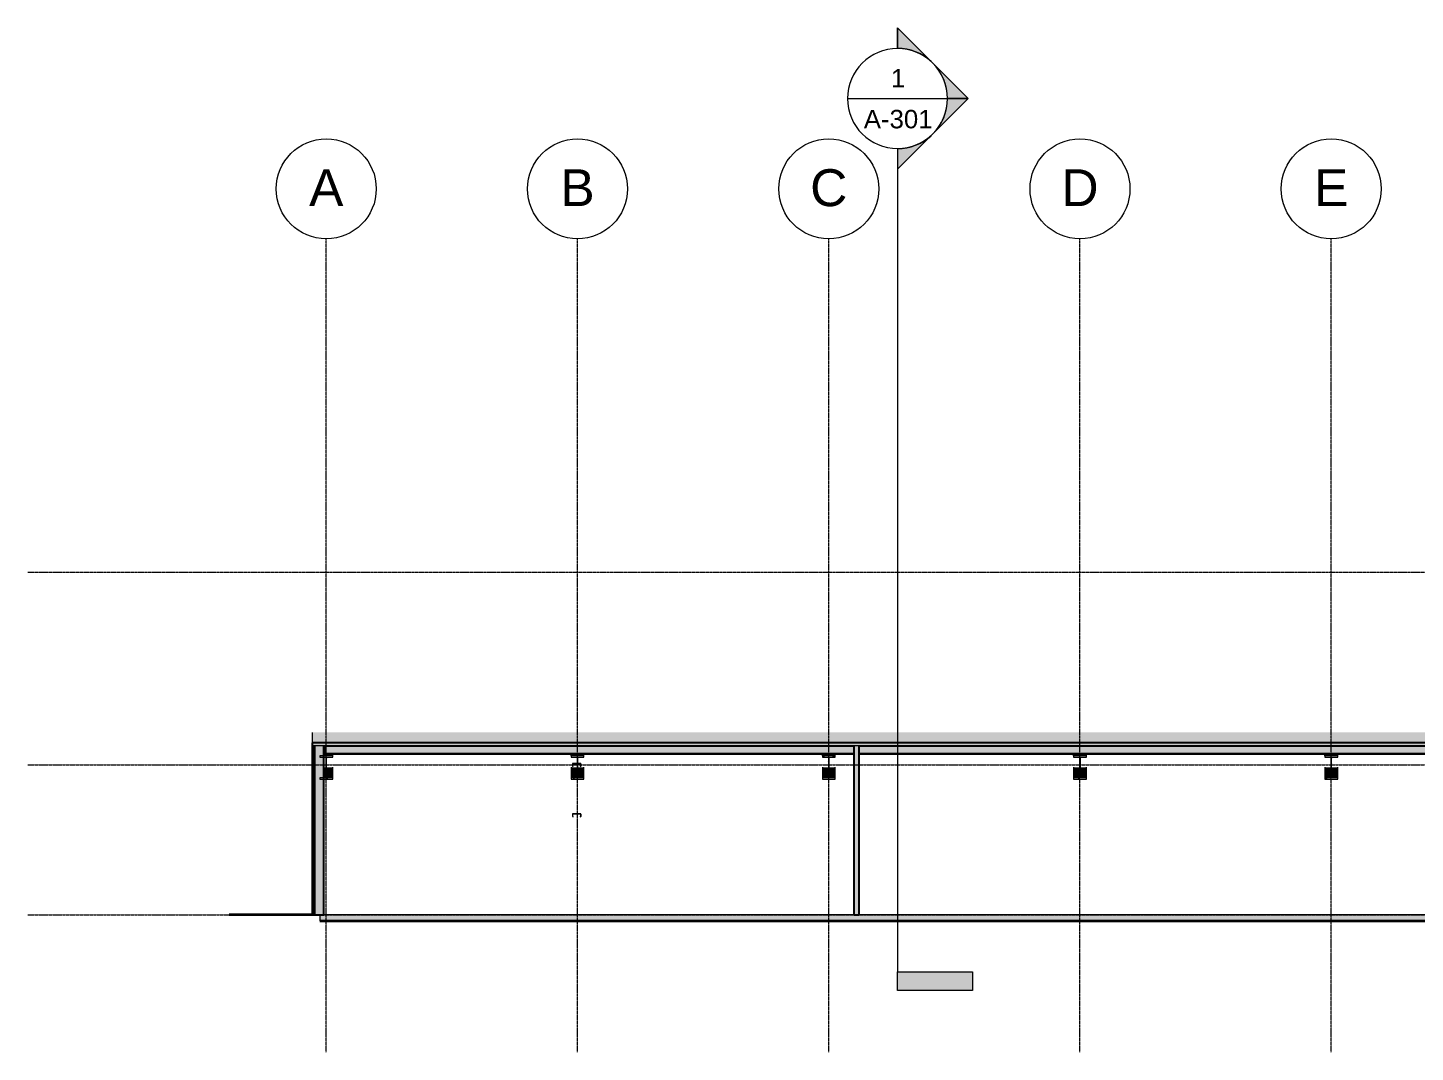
# Model space of a CAD drawing. Header units: inches. Extents: x 20616 to 28758, y -265 to 853.
# Drawn here: x 20616 to 21948, y -132 to 851 of the extents above; entities that cross this region are included whole.
import ezdxf

# ---------------------------------------------------------------- set-up
doc = ezdxf.new("R2010")
doc.units = ezdxf.units.IN
doc.header["$MEASUREMENT"] = 0
doc.linetypes.add('Grid Line 1_2_', pattern=[0.875, 0.5, -0.125, 0.125, -0.125])
for name, color, linetype, lineweight in [('A-FLOR-LEVL', 51, 'Continuous', 9), ('A-ROOF', 132, 'Continuous', 9), ('A-WALL', 113, 'Continuous', 9), ('A-WALL-PATT', 111, 'Continuous', 25), ('C-BLDG-PADS', 91, 'Continuous', 9), ('C-TOPO', 7, 'Continuous', 9), ('G-ANNO-SYMB', 111, 'Continuous', 9), ('I-WALL', 2, 'Continuous', 9), ('L-SITE-WALL', 31, 'Continuous', 9), ('S-BEAM', 12, 'Continuous', 9), ('S-GRID', 1, 'Continuous', 9), ('S-GRID-IDEN', 1, 'Continuous', 9)]:
    doc.layers.add(name, color=color, linetype=linetype, lineweight=lineweight)
doc.styles.add('Arial_1', font='arial.ttf', dxfattribs={"height": 35.407186})
doc.styles.add('Arial_2', font='arial.ttf', dxfattribs={"height": 17.703593})
pattern_1 = [(45, (22045.226, 94.61), (-19.007, 19.007), []), (45, (22045.226, 123.41), (-19.007, 19.007), [])]

# ---------------------------------------------------------------- blocks, each defined once
blk = doc.blocks.new('W-Wide Flange - W21X166-782998-Section 15')
at = {"layer": 'S-BEAM'}
for points in [[(21873.8, 152.6), (21873.8, 154.2), (21861.4, 154.2), (21861.4, 152.6)], [(21863.3, 131.5), (21866.3, 131.5), (21866.3, 141.5), (21861.4, 141.5), (21861.4, 131.5)], [(21866.3, 131.5), (21866.7, 131.6), (21867, 131.8), (21867.2, 132.2), (21867.2, 132.3), (21867.1, 142), (21866.6, 141.6), (21866.5, 141.5), (21866.3, 141.5), (21866.3, 131.5)], [(21868.8, 131.5), (21868.8, 141.5), (21868.4, 141.6), (21868.3, 141.7), (21868, 142), (21867.9, 142.2), (21867.9, 142.3), (21867.9, 142.3), (21868, 132), (21868.2, 131.8), (21868.5, 131.5), (21868.7, 131.5)], [(21873.8, 131.5), (21873.8, 141.5), (21868.8, 141.5), (21868.8, 131.5), (21872, 131.5)]]:
    blk.add_hatch(color=256, dxfattribs=at).paths.add_polyline_path(points, flags=0)
h = blk.add_hatch(dxfattribs=at)
h.set_pattern_fill('FP_1', color=256, style=0, pattern_type=2)
h.set_pattern_definition(pattern_1)
h.paths.add_polyline_path([(21873.8, 130.1), (21873.8, 131.5), (21868.6, 131.5), (21868.3, 131.6), (21868, 132), (21867.9, 132.3), (21868, 150.6), (21868.1, 150.9), (21868.4, 151.2), (21868.8, 151.2), (21873.8, 151.2), (21873.8, 152.6), (21861.4, 152.6), (21861.4, 151.2), (21866.5, 151.2), (21866.8, 151.1), (21867.1, 150.7), (21867.2, 150.4), (21867.2, 132.1), (21867, 131.8), (21866.7, 131.5), (21866.3, 131.5), (21861.4, 131.5), (21861.4, 130.1)], flags=0)
for p, q in [((21861.4, 152.6), (21861.4, 154.2)), ((21873.8, 152.6), (21873.8, 154.2)), ((21861.4, 141.5), (21861.4, 131.5)), ((21873.8, 131.5), (21873.8, 141.5))]:
    blk.add_line(p, q, dxfattribs=at)
at = {"layer": 'S-BEAM', "lineweight": 15}
for p, q in [((21873.8, 152.6), (21861.4, 152.6)), ((21861.4, 152.6), (21861.4, 151.2)), ((21861.4, 151.2), (21866.3, 151.2)), ((21867.2, 150.4), (21867.2, 132.3)), ((21867.9, 132.3), (21867.9, 150.4)), ((21868.8, 151.2), (21873.8, 151.2)), ((21873.8, 151.2), (21873.8, 152.6)), ((21866.3, 131.5), (21861.4, 131.5)), ((21861.4, 131.5), (21861.4, 130.1)), ((21861.4, 130.1), (21873.8, 130.1)), ((21873.8, 131.5), (21868.8, 131.5)), ((21873.8, 130.1), (21873.8, 131.5))]:
    blk.add_line(p, q, dxfattribs=at)
at = {"layer": 'S-BEAM', "lineweight": 15, "flags": 128}
for points in [[(21866.3, 151.2), (21866.5, 151.2), (21866.7, 151.2), (21866.8, 151.1), (21867, 150.9), (21867.1, 150.7), (21867.2, 150.6), (21867.2, 150.4)], [(21867.9, 150.4), (21868, 150.6), (21868, 150.7), (21868.1, 150.9), (21868.3, 151.1), (21868.4, 151.2), (21868.6, 151.2), (21868.8, 151.2)], [(21867.2, 132.3), (21867.2, 132.1), (21867.1, 132), (21867, 131.8), (21866.8, 131.6), (21866.7, 131.5), (21866.5, 131.5), (21866.3, 131.5)], [(21868.8, 131.5), (21868.6, 131.5), (21868.4, 131.5), (21868.3, 131.6), (21868.1, 131.8), (21868, 132), (21868, 132.1), (21867.9, 132.3)]]:
    blk.add_lwpolyline(points, dxfattribs=at)
blk = doc.blocks.new('W-Wide Flange - W21X166-V1-Section 15')
at = {"layer": 'S-BEAM'}
for points in [[(21620.1, 152.6), (21632.5, 152.6), (21632.5, 154.2), (21620.1, 154.2)], [(21623.7, 131.5), (21625, 131.5), (21625, 141.5), (21620.1, 141.5), (21620.1, 131.5)], [(21625, 131.5), (21625.5, 131.6), (21625.8, 131.8), (21625.9, 132.2), (21625.9, 132.3), (21625.9, 142), (21625.4, 141.6), (21625.2, 141.5), (21625, 141.5), (21625, 131.5)], [(21627.6, 131.5), (21627.6, 141.5), (21627.2, 141.6), (21627, 141.7), (21626.8, 142), (21626.7, 142.2), (21626.7, 142.3), (21626.7, 142.3), (21626.7, 132), (21626.9, 131.8), (21627.3, 131.5), (21627.5, 131.5)], [(21628.1, 131.5), (21632.5, 131.5), (21632.5, 141.5), (21627.6, 141.5), (21627.6, 131.5)]]:
    blk.add_hatch(color=256, dxfattribs=at).paths.add_polyline_path(points, flags=0)
h = blk.add_hatch(dxfattribs=at)
h.set_pattern_fill('FP_1', color=256, style=0, pattern_type=2)
h.set_pattern_definition(pattern_1)
h.paths.add_polyline_path([(21632.5, 130.1), (21632.5, 131.5), (21627.4, 131.5), (21627, 131.6), (21626.8, 132), (21626.7, 132.3), (21626.7, 150.6), (21626.9, 150.9), (21627.2, 151.2), (21627.6, 151.2), (21632.5, 151.2), (21632.5, 152.6), (21620.1, 152.6), (21620.1, 151.2), (21625.2, 151.2), (21625.6, 151.1), (21625.8, 150.7), (21625.9, 150.4), (21625.9, 132.1), (21625.7, 131.8), (21625.4, 131.5), (21625, 131.5), (21620.1, 131.5), (21620.1, 130.1)], flags=0)
for p, q in [((21620.1, 152.6), (21620.1, 154.2)), ((21632.5, 152.6), (21632.5, 154.2)), ((21620.1, 141.5), (21620.1, 131.5)), ((21632.5, 131.5), (21632.5, 141.5))]:
    blk.add_line(p, q, dxfattribs=at)
at = {"layer": 'S-BEAM', "lineweight": 15}
for p, q in [((21632.5, 152.6), (21620.1, 152.6)), ((21620.1, 152.6), (21620.1, 151.2)), ((21620.1, 151.2), (21625, 151.2)), ((21625.9, 150.4), (21625.9, 132.3)), ((21626.7, 132.3), (21626.7, 150.4)), ((21627.6, 151.2), (21632.5, 151.2)), ((21632.5, 151.2), (21632.5, 152.6)), ((21625, 131.5), (21620.1, 131.5)), ((21620.1, 131.5), (21620.1, 130.1)), ((21620.1, 130.1), (21632.5, 130.1)), ((21632.5, 131.5), (21627.6, 131.5)), ((21632.5, 130.1), (21632.5, 131.5))]:
    blk.add_line(p, q, dxfattribs=at)
at = {"layer": 'S-BEAM', "lineweight": 15, "flags": 128}
for points in [[(21625, 151.2), (21625.2, 151.2), (21625.4, 151.2), (21625.6, 151.1), (21625.7, 150.9), (21625.8, 150.7), (21625.9, 150.6), (21625.9, 150.4)], [(21626.7, 150.4), (21626.7, 150.6), (21626.8, 150.7), (21626.9, 150.9), (21627, 151.1), (21627.2, 151.2), (21627.4, 151.2), (21627.6, 151.2)], [(21625.9, 132.3), (21625.9, 132.1), (21625.8, 132), (21625.7, 131.8), (21625.6, 131.6), (21625.4, 131.5), (21625.2, 131.5), (21625, 131.5)], [(21627.6, 131.5), (21627.4, 131.5), (21627.2, 131.5), (21627, 131.6), (21626.9, 131.8), (21626.8, 132), (21626.7, 132.1), (21626.7, 132.3)]]:
    blk.add_lwpolyline(points, dxfattribs=at)
blk = doc.blocks.new('W-Wide Flange - W21X166-772880-Section 15')
at = {"layer": 'S-BEAM'}
for points in [[(21378.9, 152.6), (21391.3, 152.6), (21391.3, 154.2), (21378.9, 154.2)], [(21378.9, 131.5), (21383.8, 131.5), (21383.8, 141.5), (21378.9, 141.5)], [(21386.3, 131.5), (21386.3, 141.5), (21385.9, 141.6), (21385.8, 141.7), (21385.5, 142.1), (21385.4, 142.2), (21385.4, 142.3), (21385.4, 142.3), (21385.5, 132), (21385.7, 131.8), (21386, 131.5), (21386.2, 131.5)], [(21388.5, 131.5), (21391.3, 131.5), (21391.3, 141.5), (21386.3, 141.5), (21386.3, 131.5)]]:
    blk.add_hatch(color=256, dxfattribs=at).paths.add_polyline_path(points, flags=0)
h = blk.add_hatch(dxfattribs=at)
h.set_pattern_fill('FP_1', color=256, style=0, pattern_type=2)
h.set_pattern_definition(pattern_1)
h.paths.add_polyline_path([(21391.3, 130.1), (21391.3, 131.5), (21386.1, 131.5), (21385.8, 131.6), (21385.5, 132), (21385.4, 132.3), (21385.5, 150.6), (21385.6, 150.9), (21385.9, 151.2), (21386.3, 151.2), (21391.3, 151.2), (21391.3, 152.6), (21378.9, 152.6), (21378.9, 151.2), (21384, 151.2), (21384.3, 151.1), (21384.6, 150.7), (21384.7, 150.4), (21384.7, 132.1), (21384.5, 131.8), (21384.2, 131.5), (21383.8, 131.5), (21378.9, 131.5), (21378.9, 130.1)], flags=0)
h = blk.add_hatch(color=256, dxfattribs=at)
h.paths.add_polyline_path([(21383.8, 131.5), (21384, 131.5), (21384, 141.5), (21383.8, 141.5), (21383.8, 131.5)], flags=0)
h.paths.add_polyline_path([(21384, 131.5), (21384.4, 131.7), (21384.6, 132), (21384.7, 132.3), (21384.6, 142), (21384.5, 141.9), (21384.4, 141.7), (21384, 141.5)], flags=0)
for p, q in [((21378.9, 152.6), (21378.9, 154.2)), ((21391.3, 152.6), (21391.3, 154.2)), ((21378.9, 141.5), (21378.9, 131.5)), ((21391.3, 131.5), (21391.3, 141.5))]:
    blk.add_line(p, q, dxfattribs=at)
at = {"layer": 'S-BEAM', "lineweight": 15}
for p, q in [((21391.3, 152.6), (21378.9, 152.6)), ((21378.9, 152.6), (21378.9, 151.2)), ((21378.9, 151.2), (21383.8, 151.2)), ((21384.7, 150.4), (21384.7, 132.3)), ((21385.4, 132.3), (21385.4, 150.4)), ((21386.3, 151.2), (21391.3, 151.2)), ((21391.3, 151.2), (21391.3, 152.6)), ((21383.8, 131.5), (21378.9, 131.5)), ((21378.9, 131.5), (21378.9, 130.1)), ((21378.9, 130.1), (21391.3, 130.1)), ((21391.3, 131.5), (21386.3, 131.5)), ((21391.3, 130.1), (21391.3, 131.5))]:
    blk.add_line(p, q, dxfattribs=at)
at = {"layer": 'S-BEAM', "lineweight": 15, "flags": 128}
for points in [[(21383.8, 151.2), (21384, 151.2), (21384.2, 151.2), (21384.3, 151.1), (21384.5, 150.9), (21384.6, 150.7), (21384.7, 150.6), (21384.7, 150.4)], [(21385.4, 150.4), (21385.5, 150.6), (21385.5, 150.7), (21385.6, 150.9), (21385.8, 151.1), (21385.9, 151.2), (21386.1, 151.2), (21386.3, 151.2)], [(21384.7, 132.3), (21384.7, 132.1), (21384.6, 132), (21384.5, 131.8), (21384.3, 131.6), (21384.2, 131.5), (21384, 131.5), (21383.8, 131.5)], [(21386.3, 131.5), (21386.1, 131.5), (21385.9, 131.5), (21385.8, 131.6), (21385.6, 131.8), (21385.5, 132), (21385.5, 132.1), (21385.4, 132.3)]]:
    blk.add_lwpolyline(points, dxfattribs=at)
blk = doc.blocks.new('W-Wide Flange - W21X166-V2-Section 15')
at = {"layer": 'S-BEAM'}
for points in [[(21150, 152.6), (21150, 154.2), (21137.6, 154.2), (21137.6, 152.6)], [(21137.6, 131.5), (21142.5, 131.5), (21142.5, 141.5), (21137.6, 141.5)], [(21142.5, 131.5), (21143, 131.6), (21143.3, 131.8), (21143.4, 132.2), (21143.4, 132.3), (21143.4, 142), (21143.3, 141.9), (21143.1, 141.7), (21142.7, 141.5), (21142.5, 141.5), (21142.5, 131.5)], [(21145.1, 131.5), (21145.1, 141.5), (21144.6, 141.6), (21144.5, 141.7), (21144.3, 142.1), (21144.2, 142.2), (21144.2, 142.3), (21144.2, 142.3), (21144.2, 132), (21144.4, 131.8), (21144.8, 131.5), (21145, 131.5)], [(21149, 131.5), (21150, 131.5), (21150, 141.5), (21145.1, 141.5), (21145.1, 131.5)]]:
    blk.add_hatch(color=256, dxfattribs=at).paths.add_polyline_path(points, flags=0)
h = blk.add_hatch(dxfattribs=at)
h.set_pattern_fill('FP_1', color=256, style=0, pattern_type=2)
h.set_pattern_definition(pattern_1)
h.paths.add_polyline_path([(21150, 130.1), (21150, 131.5), (21144.9, 131.5), (21144.5, 131.6), (21144.3, 132), (21144.2, 132.3), (21144.2, 150.6), (21144.4, 150.9), (21144.7, 151.2), (21145.1, 151.2), (21150, 151.2), (21150, 152.6), (21137.6, 152.6), (21137.6, 151.2), (21142.7, 151.2), (21143.1, 151.1), (21143.3, 150.7), (21143.4, 150.4), (21143.4, 132.1), (21143.2, 131.8), (21142.9, 131.5), (21142.5, 131.5), (21137.6, 131.5), (21137.6, 130.1)], flags=0)
for p, q in [((21137.6, 152.6), (21137.6, 154.2)), ((21150, 152.6), (21150, 154.2)), ((21137.6, 141.5), (21137.6, 131.5)), ((21150, 131.5), (21150, 141.5))]:
    blk.add_line(p, q, dxfattribs=at)
at = {"layer": 'S-BEAM', "lineweight": 15}
for p, q in [((21150, 152.6), (21137.6, 152.6)), ((21137.6, 152.6), (21137.6, 151.2)), ((21137.6, 151.2), (21142.5, 151.2)), ((21143.4, 150.4), (21143.4, 132.3)), ((21144.2, 132.3), (21144.2, 150.4)), ((21145.1, 151.2), (21150, 151.2)), ((21150, 151.2), (21150, 152.6)), ((21142.5, 131.5), (21137.6, 131.5)), ((21137.6, 131.5), (21137.6, 130.1)), ((21137.6, 130.1), (21150, 130.1)), ((21150, 131.5), (21145.1, 131.5)), ((21150, 130.1), (21150, 131.5))]:
    blk.add_line(p, q, dxfattribs=at)
at = {"layer": 'S-BEAM', "lineweight": 15, "flags": 128}
for points in [[(21142.5, 151.2), (21142.7, 151.2), (21142.9, 151.2), (21143.1, 151.1), (21143.2, 150.9), (21143.3, 150.7), (21143.4, 150.6), (21143.4, 150.4)], [(21144.2, 150.4), (21144.2, 150.6), (21144.3, 150.7), (21144.4, 150.9), (21144.5, 151.1), (21144.7, 151.2), (21144.9, 151.2), (21145.1, 151.2)], [(21143.4, 132.3), (21143.4, 132.1), (21143.3, 132), (21143.2, 131.8), (21143.1, 131.6), (21142.9, 131.5), (21142.7, 131.5), (21142.5, 131.5)], [(21145.1, 131.5), (21144.9, 131.5), (21144.7, 131.5), (21144.5, 131.6), (21144.4, 131.8), (21144.3, 132), (21144.2, 132.1), (21144.2, 132.3)]]:
    blk.add_lwpolyline(points, dxfattribs=at)
blk = doc.blocks.new('Girt_C - 8_D-560231-Section 15')
at = {"layer": 'S-BEAM'}
h = blk.add_hatch(color=256, dxfattribs=at)
h.paths.add_polyline_path([(21146.5, 93.8), (21147.1, 94.2), (21147.1, 96.6), (21146.9, 96.6), (21146.9, 94.3), (21146.4, 93.9)], flags=0)
h.paths.add_polyline_path([(21139.6, 93.8), (21139.7, 93.9), (21139.2, 94.3), (21139.2, 96.6), (21139.1, 96.6), (21139.1, 94.2)], flags=0)
h.paths.add_polyline_path([(21139.2, 96.7), (21146.9, 96.7), (21146.9, 96.8), (21139.2, 96.8)], flags=0)
for p, q in [((21139.1, 96.6), (21139.1, 94.2)), ((21139.1, 94.2), (21139.6, 93.8)), ((21146.9, 96.8), (21139.2, 96.8)), ((21139.2, 96.7), (21146.9, 96.7)), ((21139.2, 94.3), (21139.2, 96.6)), ((21139.7, 93.9), (21139.2, 94.3)), ((21139.6, 93.8), (21139.7, 93.9)), ((21146.9, 94.3), (21146.4, 93.9)), ((21146.4, 93.9), (21146.5, 93.8)), ((21146.5, 93.8), (21147.1, 94.2)), ((21146.9, 96.6), (21146.9, 94.3)), ((21147.1, 94.2), (21147.1, 96.6))]:
    blk.add_line(p, q, dxfattribs=at)
for centre, radius, start, end in [((21139.2, 96.6), 0.188, 90, 180), ((21139.2, 96.6), 0.0782, 90, 176.9576), ((21146.9, 96.6), 0.188, 0, 90), ((21146.9, 96.6), 0.0782, 2.1227, 90)]:
    blk.add_arc(centre, radius, start, end, dxfattribs=at)
blk = doc.blocks.new('Girt_C - 8_D-V3-Section 15')
at = {"layer": 'S-BEAM'}
h = blk.add_hatch(color=256, dxfattribs=at)
h.paths.add_polyline_path([(21139.6, 142), (21139.7, 142.1), (21139.2, 142.6), (21139.2, 144.9), (21139.1, 144.9), (21139.1, 142.5)], flags=0)
h.paths.add_polyline_path([(21146.5, 142), (21147.1, 142.5), (21147.1, 144.9), (21146.9, 144.9), (21146.9, 142.6), (21146.4, 142.1)], flags=0)
h.paths.add_polyline_path([(21139.2, 144.9), (21143.4, 145), (21143.4, 145.1), (21139.2, 145.1)], flags=0)
h.paths.add_polyline_path([(21144.6, 144.9), (21146.9, 145), (21146.9, 145.1), (21144.2, 145), (21144.2, 144.9)], flags=0)
for p, q in [((21139.1, 144.9), (21139.1, 142.5)), ((21139.1, 142.5), (21139.6, 142)), ((21143.4, 145.1), (21139.2, 145.1)), ((21139.2, 142.6), (21139.2, 144.9)), ((21139.2, 144.9), (21143.4, 144.9)), ((21139.7, 142.1), (21139.2, 142.6)), ((21139.6, 142), (21139.7, 142.1)), ((21146.9, 145.1), (21144.2, 145.1)), ((21144.2, 144.9), (21146.9, 144.9)), ((21146.9, 142.6), (21146.4, 142.1)), ((21146.4, 142.1), (21146.5, 142)), ((21146.5, 142), (21147.1, 142.5)), ((21146.9, 144.9), (21146.9, 142.6)), ((21147.1, 142.5), (21147.1, 144.9))]:
    blk.add_line(p, q, dxfattribs=at)
for centre, radius, start, end in [((21139.2, 144.9), 0.188, 90, 180), ((21139.2, 144.9), 0.0782, 90, 176.9576), ((21146.9, 144.9), 0.188, 0, 90), ((21146.9, 144.9), 0.0782, 2.1227, 90)]:
    blk.add_arc(centre, radius, start, end, dxfattribs=at)
blk = doc.blocks.new('W-Wide Flange - W21X166-V5-Section 15')
at = {"layer": 'S-BEAM'}
for points in [[(20902.6, 152.6), (20908.8, 152.6), (20908.8, 154.2), (20902.6, 154.2), (20902.6, 162.1), (20900.2, 162.1), (20900.2, 152.6)], [(20900.7, 131.5), (20901.3, 131.5), (20901.3, 141.5), (20900.2, 141.5), (20900.2, 131.5)], [(20901.3, 131.5), (20901.7, 131.6), (20902, 131.8), (20902.2, 132.2), (20902.2, 132.3), (20902.1, 142), (20902, 141.9), (20901.9, 141.7), (20901.5, 141.5), (20901.3, 141.5), (20901.3, 131.5)], [(20903.8, 131.5), (20903.8, 141.5), (20903.4, 141.6), (20903.3, 141.7), (20903, 142.1), (20902.9, 142.2), (20902.9, 142.3), (20902.9, 142.3), (20903, 132), (20903.2, 131.8), (20903.5, 131.5), (20903.7, 131.5)], [(20908.8, 131.5), (20908.8, 141.5), (20903.8, 141.5), (20903.8, 131.5), (20905.1, 131.5)]]:
    blk.add_hatch(color=256, dxfattribs=at).paths.add_polyline_path(points, flags=0)
h = blk.add_hatch(dxfattribs=at)
h.set_pattern_fill('FP_1', color=256, style=0, pattern_type=2)
h.set_pattern_definition(pattern_1)
h.paths.add_polyline_path([(20896.4, 130.1), (20908.8, 130.1), (20908.8, 131.5), (20903.6, 131.5), (20903.3, 131.6), (20903, 132), (20902.9, 132.3), (20903, 150.6), (20903.1, 150.9), (20903.4, 151.2), (20903.8, 151.2), (20908.8, 151.2), (20908.8, 152.6), (20896.4, 152.6), (20896.4, 151.2), (20901.5, 151.2), (20901.8, 151.1), (20902.1, 150.7), (20902.2, 150.4), (20902.2, 132.1), (20902, 131.8), (20901.7, 131.5), (20901.3, 131.5), (20896.4, 131.5), (20896.4, 131)], flags=0)
at = {"layer": 'S-BEAM', "lineweight": 15}
for p, q in [((20908.8, 152.6), (20896.4, 152.6)), ((20896.4, 152.6), (20896.4, 151.2)), ((20896.4, 151.2), (20901.3, 151.2)), ((20902.2, 150.4), (20902.2, 132.3)), ((20902.9, 132.3), (20902.9, 150.4)), ((20903.8, 151.2), (20908.8, 151.2)), ((20908.8, 151.2), (20908.8, 152.6)), ((20901.3, 131.5), (20896.4, 131.5)), ((20896.4, 131.5), (20896.4, 130.1)), ((20896.4, 130.1), (20908.8, 130.1)), ((20908.8, 131.5), (20903.8, 131.5)), ((20908.8, 130.1), (20908.8, 131.5))]:
    blk.add_line(p, q, dxfattribs=at)
at = {"layer": 'S-BEAM'}
for p, q in [((20908.8, 152.6), (20908.8, 154.2)), ((20908.8, 131.5), (20908.8, 141.5))]:
    blk.add_line(p, q, dxfattribs=at)
at = {"layer": 'S-BEAM', "lineweight": 15, "flags": 128}
for points in [[(20901.3, 151.2), (20901.5, 151.2), (20901.7, 151.2), (20901.8, 151.1), (20902, 150.9), (20902.1, 150.7), (20902.2, 150.6), (20902.2, 150.4)], [(20902.9, 150.4), (20903, 150.6), (20903, 150.7), (20903.1, 150.9), (20903.3, 151.1), (20903.4, 151.2), (20903.6, 151.2), (20903.8, 151.2)], [(20902.2, 132.3), (20902.2, 132.1), (20902.1, 132), (20902, 131.8), (20901.8, 131.6), (20901.7, 131.5), (20901.5, 131.5), (20901.3, 131.5)], [(20903.8, 131.5), (20903.6, 131.5), (20903.4, 131.5), (20903.3, 131.6), (20903.1, 131.8), (20903, 132), (20903, 132.1), (20902.9, 132.3)]]:
    blk.add_lwpolyline(points, dxfattribs=at)
blk = doc.blocks.new('Girt_Z - 8_D-834020-Section 15')
at = {"layer": 'S-BEAM'}
h = blk.add_hatch(color=256, dxfattribs=at)
h.paths.add_polyline_path([(21784.9, 154.9), (22786.2, 154.9), (22786.2, 162.1), (21414.1, 162.1), (21414.1, 154.9), (21645.5, 154.9)], flags=0)
h.paths.add_polyline_path([(20913.8, 154.9), (21409.1, 154.9), (21409.1, 162.1), (20902.6, 162.1), (20902.6, 154.9)], flags=0)
h = blk.add_hatch(color=256, dxfattribs=at)
h.paths.add_polyline_path([(20913.8, 154.2), (21409.1, 154.2), (21409.1, 154.8), (20902.6, 154.8), (20902.6, 154.2)], flags=0)
h.paths.add_polyline_path([(21414.1, 154.2), (22786.2, 154.2), (22786.2, 154.8), (21414.1, 154.8)], flags=0)
for p, q in [((20902.6, 154.9), (20902.6, 162.1)), ((22786.2, 162.1), (22786.2, 154.9)), ((20902.6, 154.8), (20902.6, 154.9)), ((20902.6, 154.9), (21409.1, 154.9)), ((20902.6, 154.2), (20902.6, 154.8)), ((20902.6, 154.8), (21409.1, 154.8)), ((20902.6, 154.2), (21409.1, 154.2)), ((21414.1, 154.9), (22786.2, 154.9)), ((21414.1, 154.8), (22786.2, 154.8)), ((21414.1, 154.2), (22786.2, 154.2)), ((22786.2, 154.9), (22786.2, 154.8)), ((22786.2, 154.8), (22786.2, 154.2))]:
    blk.add_line(p, q, dxfattribs=at)
blk = doc.blocks.new('Grid - Grid Head - Circle-14747-Section 15')
at = {"layer": 'S-GRID-IDEN'}
blk.add_circle((21143.8, 696.7), 48, dxfattribs=at)
blk = doc.blocks.new('Section - 3_32_ x 3_8_-18514-Section 15')
at = {"layer": 'G-ANNO-SYMB'}
blk.add_hatch(color=256, dxfattribs=at).paths.add_polyline_path([(22382.5, -54.8), (22310.5, -54.8), (22310.5, -72.8), (22382.5, -72.8)], flags=0)
for p, q in [((22310.5, -72.8), (22310.5, -54.8)), ((22310.5, -54.8), (22382.5, -54.8)), ((22382.5, -54.8), (22382.5, -72.8)), ((22382.5, -72.8), (22310.5, -72.8))]:
    blk.add_line(p, q, dxfattribs=at)
blk = doc.blocks.new('Section - Section Head - Filled-1526-Section 15')
at = {"layer": 'G-ANNO-SYMB'}
h = blk.add_hatch(color=256, dxfattribs=at)
edge = h.paths.add_edge_path(flags=0)
edge.add_arc((22310.5, 783.4), 48.1, 47.9216, 90)
edge.add_line((22310.5, 831.5), (22310.5, 851.3))
edge.add_line((22310.5, 851.3), (22342.7, 819.1))
h = blk.add_hatch(color=256, dxfattribs=at)
edge = h.paths.add_edge_path(flags=0)
edge.add_line((22344.5, 817.4), (22378.4, 783.4))
edge.add_line((22378.4, 783.4), (22358.5, 783.4))
edge.add_arc((22310.5, 783.4), 48, 0, 45)
h = blk.add_hatch(color=256, dxfattribs=at)
edge = h.paths.add_edge_path(flags=0)
edge.add_arc((22310.5, 783.4), 48, 315, 360)
edge.add_line((22358.5, 783.4), (22378.4, 783.4))
edge.add_line((22378.4, 783.4), (22344.5, 749.5))
h = blk.add_hatch(color=256, dxfattribs=at)
edge = h.paths.add_edge_path(flags=0)
edge.add_line((22342.7, 747.8), (22310.5, 715.6))
edge.add_line((22310.5, 715.6), (22310.5, 735.4))
edge.add_arc((22310.5, 783.4), 48.1, 270, 312.0784)
for p, q in [((22378.4, 783.4), (22310.5, 851.3)), ((22310.5, 831.4), (22310.5, 851.3)), ((22342.7, 819.1), (22310.5, 851.3)), ((22310.5, 851.3), (22310.5, 831.5)), ((22378.4, 783.4), (22344.5, 817.4)), ((22378.4, 783.4), (22310.5, 715.6)), ((22344.5, 749.5), (22378.4, 783.4)), ((22358.5, 783.4), (22378.4, 783.4)), ((22378.4, 783.4), (22358.5, 783.4)), ((22310.5, 715.6), (22342.7, 747.8)), ((22310.5, 735.4), (22310.5, 715.6)), ((22310.5, 735.4), (22310.5, 715.6))]:
    blk.add_line(p, q, dxfattribs=at)
for radius, start, end in [(48, 90, 270), (48.1, 47.9216, 90), (48, 270, 90), (48, 0, 45), (48, 315, 360), (48.1, 270, 312.0784)]:
    blk.add_arc((22310.5, 783.4), radius, start, end, dxfattribs=at)

msp = doc.modelspace()

# ---------------------------------------------------------------- hatches: boundary and pattern name
at = {"layer": 'A-ROOF'}
h = msp.add_hatch(color=256, dxfattribs=at)
h.paths.add_polyline_path([(22347.05287, 171.98413), (22346.94349, 172.11683), (22347.01692, 171.98507), (22347.04768, 171.98427)], flags=0)
h.paths.add_polyline_path([(22339.05287, 171.98413), (22339.16224, 171.98823), (22339.08882, 172.08842), (22339.05368, 171.98823)], flags=0)
h.paths.add_polyline_path([(22481.70799, 164.99325), (22786.67725, 164.99325), (22786.67725, 172.68649), (22781.30281, 172.70099), (22781.30281, 174.99322), (22677.98144, 174.99322), (22677.95019, 168), (22593.76269, 168), (22593.73144, 174.99322), (22530.08406, 174.99322), (22530.05281, 168), (22445.86531, 168), (22445.83406, 174.99322), (22353.05281, 174.99322), (22353.00619, 172.69374), (22352.70481, 172.68649), (22347.05287, 172.62338), (22347.05287, 169.61489), (22346.47833, 169.13238), (22346.40803, 169.21624), (22346.40803, 172.06232), (22339.69771, 172.06232), (22339.6274, 169.13238), (22339.05287, 169.66594), (22339.05287, 174.99322), (22336.67781, 174.99322), (22336.67781, 166.99325), (22336.42781, 166.99325), (22336.42781, 174.99322), (20888.92822, 174.99322), (20888.92822, 164.99325), (22412.02299, 164.99325)], flags=0)
h.paths.add_polyline_path([(22675.32157, 168.8125), (22675.95019, 168.89017), (22676.24882, 169.01386), (22676.45019, 169.5), (22676.24882, 169.98614), (22675.76269, 170.1875), (22674.63769, 170.1875), (22674.15155, 169.98614), (22673.95019, 169.5), (22674.15155, 169.01386), (22674.63769, 168.8125)], flags=0)
h.paths.add_polyline_path([(22448.05281, 168.8125), (22449.17781, 168.8125), (22449.66395, 169.01386), (22449.86531, 169.5), (22449.66395, 169.98614), (22449.17781, 170.1875), (22447.86531, 170.10983), (22447.56667, 169.98614), (22447.36531, 169.5), (22447.56667, 169.01386)], flags=0)
h.paths.add_polyline_path([(22526.74031, 168.8125), (22528.05281, 168.89017), (22528.35145, 169.01386), (22528.55281, 169.5), (22528.35145, 169.98614), (22527.86531, 170.1875), (22526.74031, 170.1875), (22526.25417, 169.98614), (22526.05281, 169.5), (22526.25417, 169.01386)], flags=0)
h.paths.add_polyline_path([(22597.07519, 168.8125), (22597.56132, 169.01386), (22597.76269, 169.5), (22597.56132, 169.98614), (22597.07519, 170.1875), (22595.76269, 170.10983), (22595.46405, 169.98614), (22595.26269, 169.5), (22595.46405, 169.01386), (22595.95019, 168.8125), (22596.50907, 168.8125)], flags=0)
msp.add_hatch(color=256, dxfattribs=at).paths.add_polyline_path([(22786.67781, 162.11576), (22786.67781, 164.99325), (20888.92781, 164.99325), (20888.92781, 162.11576), (22777.86924, 162.11576)], flags=0)
at = {"layer": 'A-WALL-PATT', "lineweight": 9}
h = msp.add_hatch(dxfattribs=at)
h.set_pattern_fill('FP_3', color=256, style=0, pattern_type=2)
h.set_pattern_definition([(0, (22045.226, 94.61), (0, 24), []), (90, (22045.226, 94.61), (-24, 1e-15), [])])
h.paths.add_polyline_path([(20890.80281, 0), (20890.80281, 162.11576), (20890.05281, 162.11576), (20890.05281, 0)], flags=0)
at = {"layer": 'C-BLDG-PADS'}
h = msp.add_hatch(dxfattribs=at)
h.set_pattern_fill('FP_2', color=256, style=0, pattern_type=2)
h.set_pattern_definition([(50, (22045.226, 94.61), (55.0854, -4.8198), [5.76, -63.36]), (355, (22045.226, 94.61), (-10.6557, 57.7685), [4.608, -50.688]), (100.451, (22049.817, 94.21), (44.4295, 52.9487), [4.895, -53.848]), (46.184, (22045.226, 109.97), (81.9644, -12.712), [8.64, -95.04]), (96.636, (22052.06, 108.91), (71.7815, 74.8124), [7.343, -80.772]), (351.184, (22045.23, 109.97), (71.782, 74.8124), [6.912, -76.032]), (21, (22052.906, 106.13), (45.842, -30.9215), [5.76, -63.36]), (326, (22052.906, 106.13), (18.687, 55.6915), [4.608, -50.688]), (71.451, (22056.727, 103.553), (64.529, 24.77), [4.895, -53.848]), (37.5, (22045.226, 94.61), (0.9339, 25.5668), [2.534, -47.539, 2.534, -48.922, -50.88]), (37.5, (22045.226, 94.61), (0.9339, 25.5668), [-101.53, 2.534, -48.346]), (7.5, (22045.226, 94.61), (20.20404, 30.2913), [2.534, -26.803, 2.534, -46.387, -19.392]), (7.5, (22045.226, 94.61), (20.20404, 30.2913), [-78.259, 2.534, -16.858]), (327.5, (22028.1, 94.61), (40.9978, -1.7324), [2.534, -16.666, 2.534, -57.37, -79.488]), (327.5, (22028.1, 94.61), (40.9978, -1.7324), [-79.104, 2.534, -76.954]), (317.5, (22020.42, 94.61), (44.7889, 7.6878), [2.534, -22.426, 2.534, -37.248, -56.448]), (317.5, (22020.42, 94.61), (44.7889, 7.6878), [-64.742, 2.534, -53.914])])
h.paths.add_polyline_path([(22799.42781, -6), (22799.42781, 0), (20896.51541, 0), (20896.51541, -6), (22760.44799, -6)], flags=0)
at = {"layer": 'I-WALL'}
msp.add_hatch(color=256, dxfattribs=at).paths.add_polyline_path([(21409.11531, 0), (21414.11531, 0), (21414.11531, 162.11576), (21409.11531, 162.11576), (21409.11531, 93.44593)], flags=0)
at = {"layer": 'L-SITE-WALL'}
for points in [[(20888.92781, 0), (20889.17781, 0), (20889.17781, 162.11576), (20888.92781, 162.11576), (20888.92781, 93.44593)], [(20890.05281, 0), (20890.05281, 162.11576), (20889.17781, 162.11576), (20889.17781, 0)], [(20891.55281, 0), (20891.55281, 162.11576), (20890.80281, 162.11576), (20890.80281, 0)], [(20899.55281, 0), (20899.55281, 162.11576), (20891.55281, 162.11576), (20891.55281, 0)], [(20900.17781, 0), (20900.17781, 162.11576), (20899.55281, 162.11576), (20899.55281, 0)]]:
    msp.add_hatch(color=256, dxfattribs=at).paths.add_polyline_path(points, flags=0)

# ---------------------------------------------------------------- linework, layer by layer
at = {"layer": 'A-FLOR-LEVL', "linetype": 'Grid Line 1_2_'}
for p, q in [((20615.90908, 328.82637), (23232.5346, 328.82637)), ((20615.90908, 144), (23232.5346, 144)), ((20615.90908, 0), (23232.5346, 0))]:
    msp.add_line(p, q, dxfattribs=at)
at = {"layer": 'A-ROOF'}
msp.add_line((20888.92781, 174.99325), (20888.92781, 164.99325), dxfattribs=at)
at = {"layer": 'A-ROOF', "lineweight": 25}
for p, q in [((22786.67781, 164.99325), (20888.92781, 164.99325)), ((20888.92781, 164.99325), (20888.92781, 162.11576)), ((20900.17781, 162.11576), (21409.11531, 162.11576)), ((21414.11531, 162.11576), (22786.67781, 162.11576))]:
    msp.add_line(p, q, dxfattribs=at)
at = {"layer": 'A-WALL'}
for p, q in [((20900.17781, 162.11576), (20888.92781, 162.11576)), ((20889.17781, 162.11576), (20889.17781, 0)), ((20890.05281, 162.11576), (20890.05281, 0)), ((20890.80281, 162.11576), (20890.80281, 0)), ((20891.55281, 162.11576), (20891.55281, 0)), ((20899.55281, 162.11576), (20899.55281, 131.45047)), ((21414.11531, 162.11576), (21409.11531, 162.11576)), ((20899.55281, 131.45047), (20899.55281, 0))]:
    msp.add_line(p, q, dxfattribs=at)
at = {"layer": 'C-BLDG-PADS'}
for p, q in [((20896.51541, 0), (20896.51541, -6)), ((22799.42781, 0), (20900.17781, 0)), ((20896.51541, -6), (22799.42781, -6))]:
    msp.add_line(p, q, dxfattribs=at)
at = {"layer": 'C-TOPO', "lineweight": 35}
for p, q in [((20888.92781, 0), (20809.26799, 0)), ((20896.51541, -6.00628), (20960.05999, -6.00628)), ((20960.05999, -6.00628), (22330.51932, -6.00628))]:
    msp.add_line(p, q, dxfattribs=at)
at = {"layer": 'C-TOPO'}
for p, q in [((20809.26799, 0), (20888.92781, 0)), ((20960.06104, -6.00628), (20896.51611, -6.00628)), ((20960.06104, -6.00628), (22330.51904, -6.00628))]:
    msp.add_line(p, q, dxfattribs=at)
at = {"layer": 'G-ANNO-SYMB'}
for p, q in [((21403.0947, 783.44513), (21499.0947, 783.44513)), ((21451.0947, 735.44513), (21451.0947, -54.81697))]:
    msp.add_line(p, q, dxfattribs=at)
at = {"layer": 'I-WALL', "lineweight": 25}
for p, q in [((21409.11531, 162.11576), (21409.11531, 0)), ((21414.11531, 0), (21414.11531, 162.11576)), ((21409.11531, 0), (21414.11531, 0))]:
    msp.add_line(p, q, dxfattribs=at)
at = {"layer": 'L-SITE-WALL', "lineweight": 25}
for p, q in [((20888.92781, 162.11576), (20888.92781, 0)), ((20900.17781, 131.45047), (20900.17781, 162.11576)), ((20900.17781, 0), (20900.17781, 131.45047)), ((20888.92781, 0), (20900.17781, 0))]:
    msp.add_line(p, q, dxfattribs=at)
at = {"layer": 'S-GRID', "linetype": 'Grid Line 1_2_'}
for p, q in [((20902.55281, -132), (20902.55281, 648.65882)), ((21143.80281, -132), (21143.80281, 648.65882)), ((21385.05281, -132), (21385.05281, 648.65882)), ((21626.30281, -132), (21626.30281, 648.65882)), ((21867.55281, -132), (21867.55281, 648.65882))]:
    msp.add_line(p, q, dxfattribs=at)

# ---------------------------------------------------------------- block references
at = {"layer": 'G-ANNO-SYMB'}
msp.add_blockref('Section - 3_32_ x 3_8_-18514-Section 15', (-859.43632, 0), dxfattribs=at)
at = {"layer": 'S-BEAM'}
for name in ['W-Wide Flange - W21X166-V5-Section 15', 'Girt_Z - 8_D-834020-Section 15', 'W-Wide Flange - W21X166-V2-Section 15', 'W-Wide Flange - W21X166-772880-Section 15', 'W-Wide Flange - W21X166-V1-Section 15', 'W-Wide Flange - W21X166-782998-Section 15', 'Girt_C - 8_D-V3-Section 15', 'Girt_C - 8_D-560231-Section 15']:
    msp.add_blockref(name, (0, 0), dxfattribs=at)
at = {"layer": 'S-GRID-IDEN'}
for p in [(-241.25, 0), (0, 0), (241.25, 0), (482.5, 0), (723.75, 0)]:
    msp.add_blockref('Grid - Grid Head - Circle-14747-Section 15', p, dxfattribs=at)

# ---------------------------------------------------------------- texts
at = {"layer": 'G-ANNO-SYMB', "attachment_point": 2, "line_spacing_factor": 0.938532, "style": 'Arial_2'}
for s, insert, char_height, width in [('1', (21451.70944, 811.78338), 17.70359, 16.416), ('A-301', (21451.70944, 772.51089), 17.703593, 78.624)]:
    msp.add_mtext(s, dxfattribs=dict(at, insert=insert, char_height=char_height, width=width))

# ---------------------------------------------------------------- next in the draw order: texts
at = {"layer": 'S-GRID-IDEN', "char_height": 35.40719, "attachment_point": 2, "line_spacing_factor": 0.938532, "style": 'Arial_1', "bg_fill": 3, "box_fill_scale": 1.25, "bg_fill_color": 0, "bg_fill_transparency": 0}
for s, insert, width in [('A', (20902.54358, 715.53256), 39.312), ('B', (21143.79358, 715.53256), 39.312), ('C', (21385.04358, 715.53256), 42.336), ('D', (21626.29358, 715.53256), 42.336), ('E', (21867.54358, 715.53256), 39.312)]:
    msp.add_mtext(s, dxfattribs=dict(at, insert=insert, width=width))

# ---------------------------------------------------------------- next in the draw order: block references
at = {"layer": 'G-ANNO-SYMB'}
msp.add_blockref('Section - Section Head - Filled-1526-Section 15', (-859.43632, 0), dxfattribs=at)

doc.saveas('drawing.dxf')
